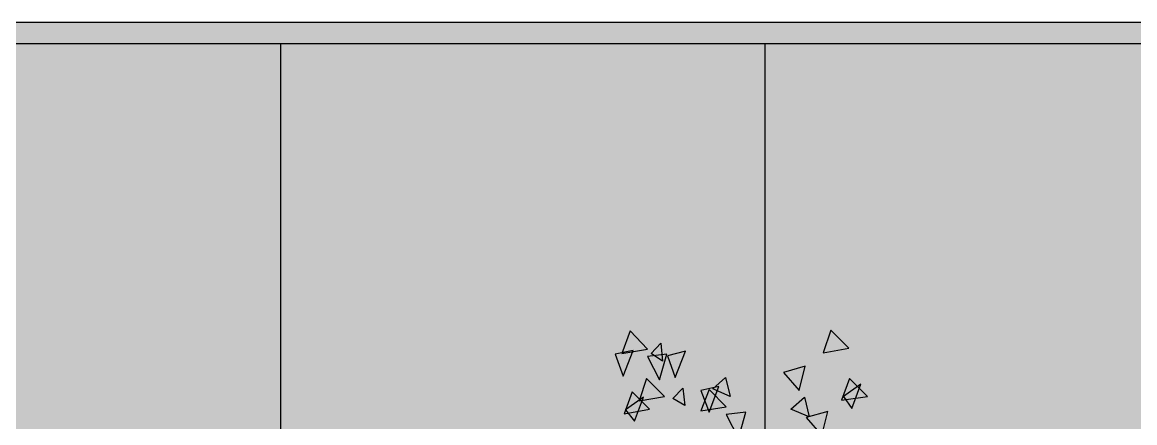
# Model space of a CAD drawing. Header units: inches. Extents: x 11.9 to 85.3, y 21.1 to 37.4.
# Drawn here: x 34.5 to 44.82, y 33.67 to 37.38 of the extents above; entities that cross this region are included whole.
import ezdxf

# ---------------------------------------------------------------- set-up
doc = ezdxf.new("R2010")
doc.units = ezdxf.units.IN
doc.header["$MEASUREMENT"] = 0
doc.layers.add('CAY', color=94, linetype='Continuous')

msp = doc.modelspace()

# ---------------------------------------------------------------- hatches: boundary and pattern name
at = {"true_color": 0x383839}
h = msp.add_hatch(color=250, dxfattribs=at)
h.dxf.hatch_style = 1
h.paths.add_polyline_path([(85.287, 37.186), (85.287, 37.384), (16.01, 37.384), (16.01, 37.186)])
at = {"true_color": 0x212121}
h = msp.add_hatch(color=250, dxfattribs=at)
h.dxf.hatch_style = 1
h.paths.add_polyline_path([(54.572, 37.18), (50.066, 37.18), (50.066, 33.065), (54.572, 33.065)])
h.paths.add_polyline_path([(50.066, 37.18), (45.78, 37.18), (45.78, 33.065), (50.066, 33.065)])
h.paths.add_polyline_path([(63.635, 37.18), (59.061, 37.18), (59.061, 33.065), (63.635, 33.065)])
h.paths.add_polyline_path([(68.199, 37.18), (63.635, 37.18), (63.635, 33.065), (68.199, 33.065)])
h.paths.add_polyline_path([(72.737, 37.18), (68.199, 37.18), (68.199, 33.065), (72.737, 33.065)])
h.paths.add_polyline_path([(84.24, 37.18), (72.737, 37.18), (72.737, 33.065), (84.24, 33.065)])
h.paths.add_polyline_path([(45.78, 37.18), (41.299, 37.18), (41.299, 33.065), (45.78, 33.065)])
h.paths.add_polyline_path([(41.299, 37.18), (36.807, 37.18), (36.807, 33.065), (41.299, 33.065)])
h.paths.add_polyline_path([(36.807, 37.18), (32.309, 37.18), (32.309, 33.065), (36.807, 33.065)])
h.paths.add_polyline_path([(32.309, 37.18), (27.868, 37.18), (27.868, 33.065), (32.309, 33.065)])
h.paths.add_polyline_path([(27.868, 37.18), (23.419, 37.18), (23.419, 33.065), (27.868, 33.065)])
h.paths.add_polyline_path([(23.419, 37.18), (16.743, 37.18), (16.743, 33.065), (23.419, 33.065)])
h.paths.add_polyline_path([(76.521, 33.248), (76.521, 36.801)], flags=16)

# ---------------------------------------------------------------- linework, layer by layer
for points in [[(16.01, 22.47), (16.01, 22.492), (16.01, 24.241), (16.01, 37.384), (16.01, 37.186), (85.287, 37.186), (84.329, 37.186)], [(16.01, 37.384), (85.287, 37.384), (85.287, 22.171), (84.329, 22.171), (84.329, 37.186), (84.329, 33.072), (16.832, 33.072), (16.832, 37.186)], [(84.329, 27.549), (16.832, 27.549), (16.832, 24.256), (16.832, 37.186), (16.01, 37.186), (23.509, 37.186), (23.509, 33.072), (27.958, 33.072), (27.958, 37.186), (32.398, 37.186), (32.398, 33.072), (36.897, 33.072), (36.897, 37.186), (41.389, 37.186), (41.389, 32.747), (41.389, 33.072), (45.87, 33.072), (45.87, 37.186), (50.156, 37.186), (50.156, 33.072), (54.662, 33.072)], [(84.329, 27.549), (16.832, 27.549), (16.832, 24.256), (16.832, 37.186), (16.01, 37.186), (23.509, 37.186), (23.509, 33.072), (27.958, 33.072), (27.958, 37.186), (32.398, 37.186), (32.398, 33.072), (36.897, 33.072), (36.897, 37.186), (41.389, 37.186), (41.389, 32.747), (41.389, 33.072), (45.87, 33.072), (45.87, 37.186), (50.156, 37.186), (50.156, 33.072), (54.662, 33.072)]]:
    msp.add_lwpolyline(points)
at = {"layer": 'CAY', "color": 31, "linetype": 'Continuous', "lineweight": -2, "true_color": 0xfecc66}
for points in [[(40.139, 34.521), (40.062, 34.312), (40.3, 34.353)], [(42.002, 34.528), (41.932, 34.319), (42.169, 34.36)], [(40.335, 34.312), (40.425, 34.409), (40.439, 34.242)], [(40, 34.305), (40.076, 34.102), (40.167, 34.339)], [(40.3, 34.284), (40.411, 34.067), (40.481, 34.305)], [(40.488, 34.291), (40.558, 34.088), (40.655, 34.332)], [(41.562, 34.137), (41.709, 33.97), (41.765, 34.193)], [(40.293, 34.081), (40.223, 33.872), (40.46, 33.914)], [(40.907, 33.984), (41.025, 34.088), (41.067, 33.914)], [(42.176, 34.081), (42.1, 33.879), (42.344, 33.914)], [(40.537, 33.893), (40.628, 33.991), (40.648, 33.83)], [(40.795, 33.97), (40.872, 33.767), (40.962, 34.005)], [(40.872, 33.977), (40.795, 33.781), (41.032, 33.816)], [(42.12, 33.914), (42.197, 33.802), (42.281, 34.026)], [(40.16, 33.956), (40.083, 33.753), (40.321, 33.795)], [(40.097, 33.788), (40.181, 33.684), (40.265, 33.907)], [(41.632, 33.795), (41.758, 33.907), (41.8, 33.726)], [(41.032, 33.746), (41.144, 33.523), (41.214, 33.767)], [(41.772, 33.719), (41.918, 33.551), (41.974, 33.774)]]:
    msp.add_lwpolyline(points, close=True, dxfattribs=at)

doc.saveas('drawing.dxf')
